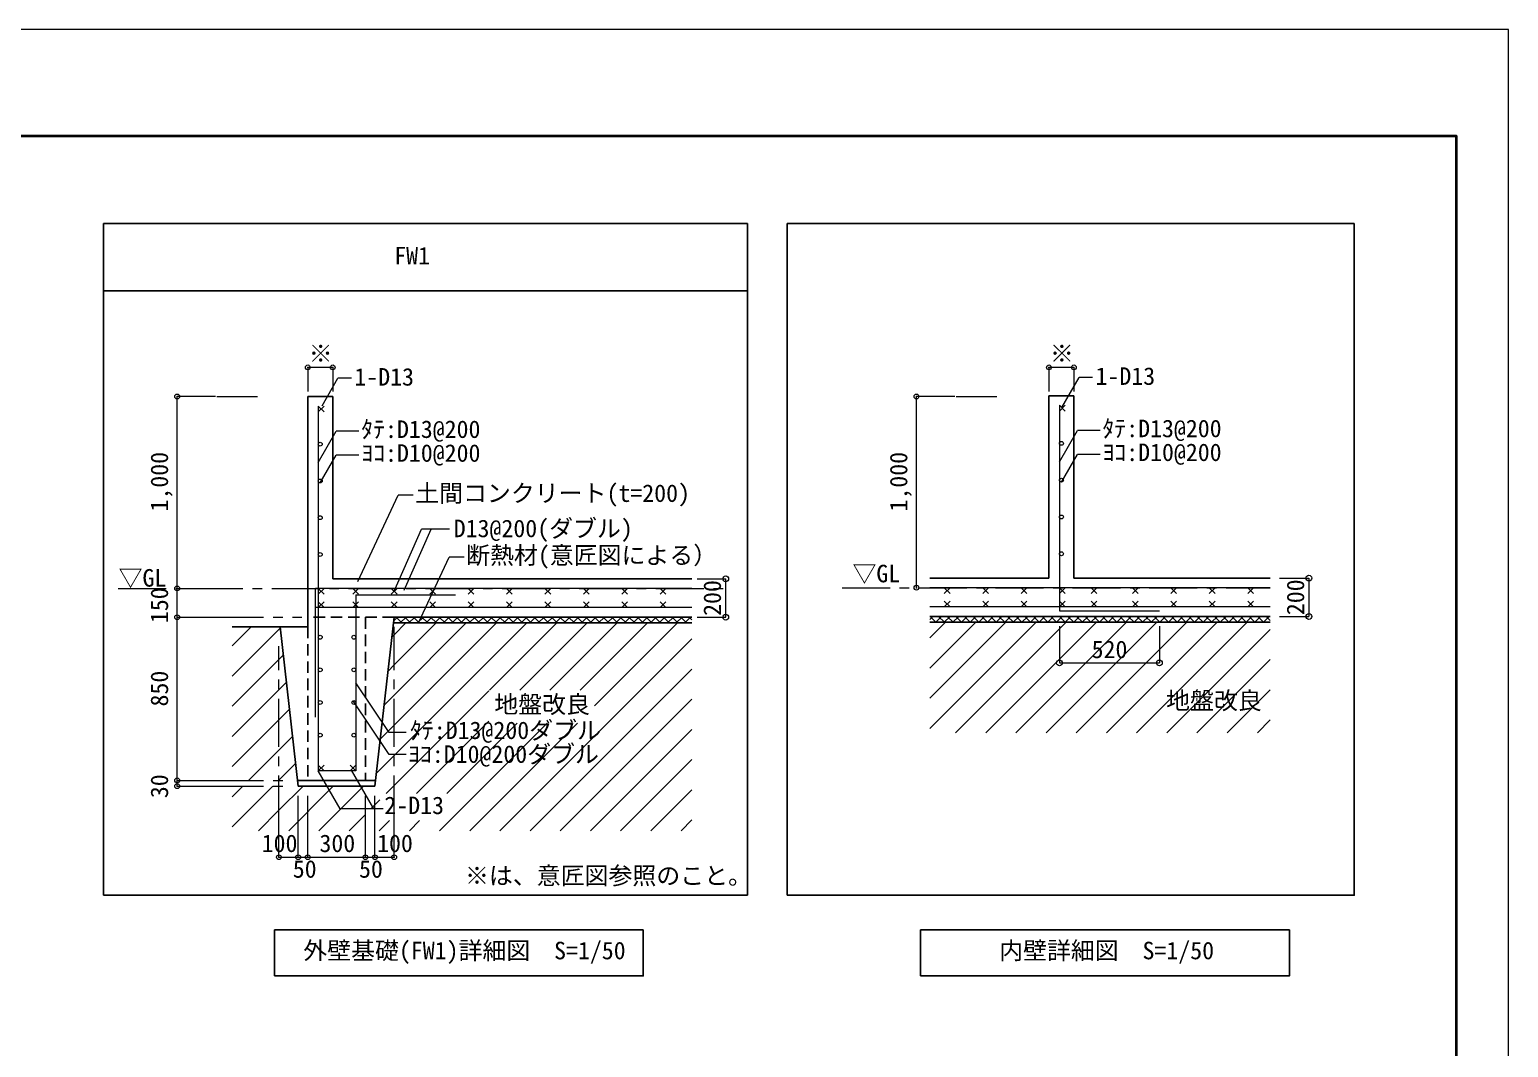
# Model space of a CAD drawing. Units: millimetres on the paper, enlarged 200 times, with parts at 1:50. Extents: x -104640 to 71710, y -46154 to 74864.
# Drawn here: x -51443 to -20640, y -7964 to 13246 of the extents above; entities that cross this region are included whole.
import ezdxf
from ezdxf.enums import TextEntityAlignment as Align

# ---------------------------------------------------------------- set-up
doc = ezdxf.new("R2010")
doc.units = ezdxf.units.MM
doc.header["$LTSCALE"] = 200
doc.header["$PDMODE"] = 32
doc.header["$PDSIZE"] = 100
doc.linetypes.add('CHAIN1', pattern=[8, 5, -1, 1, -1])
doc.linetypes.add('DASHED1', pattern=[1.8, 1.2, -0.6])
for name, color, linetype, lineweight in [('0-0_基準線', 7, 'Continuous', 18), ('1-0_基準線', 3, 'Continuous', 25), ('1-1_躯体', 7, 'Continuous', 18), ('1-5_仕上げ', 7, 'Continuous', 18), ('1-7_寸法', 4, 'Continuous', 9), ('1-8_補助線', 4, 'Continuous', 9), ('1-F_', 4, 'CHAIN1', 9), ('2-2_間仕切り', 1, 'Continuous', 18)]:
    doc.layers.add(name, color=color, linetype=linetype, lineweight=lineweight)
doc.styles.add('ＭＳ ゴシック', font='')
doc.styles.get('ＭＳ ゴシック').set_extended_font_data('MS Gothic')

# ---------------------------------------------------------------- blocks, each defined once
blk = doc.blocks.new('_Small')
at = {"layer": '1-7_寸法', "color": 1, "lineweight": 18}
blk.add_circle((0, 0), 50, dxfattribs=at)

msp = doc.modelspace()

# ---------------------------------------------------------------- linework, layer by layer
at = {"layer": '0-0_基準線', "color": 6, "lineweight": 40}
msp.add_lwpolyline([(-21731.1, -43566.9), (-100931.1, -43566.9), (-100931.1, 11033.1), (-21731.1, 11033.1)], close=True, dxfattribs=at)
at = {"layer": '1-0_基準線'}
for p, q in [((-49904, -4793.5), (-49904, 9203)), ((-36492.7, -4793.5), (-36492.7, 9203)), ((-23850.6, 9203), (-35664.7, 9203)), ((-35664.7, -4793.5), (-35664.7, 9203)), ((-35664.7, -4793.5), (-35664.7, 9203)), ((-36492.7, 7803), (-49904, 7803)), ((-45648.6, 5600.7), (-45128.6, 5600.7)), ((-45648.6, 800.7), (-45648.6, 5600.7)), ((-45128.6, 1800.7), (-45128.6, 5600.7)), ((-30210.7, 5616.2), (-29690.7, 5616.2)), ((-30210.7, 1816.2), (-30210.7, 5616.2)), ((-29690.7, 1816.2), (-29690.7, 5616.2)), ((-37648.6, 1800.7), (-45128.6, 1800.7)), ((-30210.7, 1816.2), (-32691.3, 1816.2)), ((-25601.4, 1816.2), (-29690.7, 1816.2)), ((-44248.6, -2519.3), (-43848.6, 1000.7)), ((-37648.6, 1000.7), (-43848.6, 1000.7)), ((-28410.7, 1016.2), (-32691.3, 1016.2)), ((-25601.4, 1016.2), (-28410.7, 1016.2)), ((-47224.1, 800.7), (-46225.9, 800.7)), ((-45848.6, -2519.3), (-46225.9, 800.7)), ((-46225.9, 800.7), (-45648.6, 800.7)), ((-37648.6, 880.7), (-43862.2, 880.7)), ((-28358.1, 896.2), (-32691.3, 896.2)), ((-25601.4, 896.2), (-28463.4, 896.2)), ((-45862.2, -2399.3), (-44235, -2399.3)), ((-45848.6, -2519.3), (-44248.6, -2519.3)), ((-49904, -4793.5), (-36492.7, -4793.5)), ((-46342.1, -6474.3), (-46342.1, -5514.3)), ((-46342.1, -5514.3), (-38662.1, -5514.3)), ((-32883.5, -6474.3), (-32883.5, -5514.3)), ((-32883.5, -5514.3), (-25203.5, -5514.3))]:
    msp.add_line(p, q, dxfattribs=at)
at = {"layer": '1-0_基準線', "linetype": 'DASHED1'}
for p, q in [((-43848.6, 1000.7), (-45648.6, 1000.7)), ((-44449.1, 1000.7), (-44449.1, -2399.3)), ((-45649.1, 800.7), (-45649.1, -2399.3))]:
    msp.add_line(p, q, dxfattribs=at)
at = {"layer": '1-0_基準線'}
for points in [[(-36492.7, -4793.5), (-36492.7, 9203), (-49904, 9203)], [(-35664.7, -4793.5), (-23850.6, -4793.5), (-23850.6, 9203)], [(-46342.1, -6474.3), (-38662.1, -6474.3), (-38662.1, -5514.3)], [(-32883.5, -6474.3), (-25203.5, -6474.3), (-25203.5, -5514.3)]]:
    msp.add_lwpolyline(points, dxfattribs=at)
at = {"layer": '1-1_躯体'}
for p, q in [((-45308.6, 5280.7), (-45428.6, 5400.7)), ((-45428.6, 5280.7), (-45308.6, 5400.7)), ((-45428.6, 5400.7), (-45428.6, -2199.3)), ((-29870.7, 5296.2), (-29990.7, 5416.2)), ((-29990.7, 5296.2), (-29870.7, 5416.2)), ((-29990.7, 5416.2), (-29990.7, 1134.5)), ((-37648.6, 1600.7), (-45490, 1600.7)), ((-45490, -1079.3), (-45490, 1600.7)), ((-45308.6, 1480.7), (-45428.6, 1600.7)), ((-45428.6, 1480.7), (-45308.6, 1600.7)), ((-44708.6, 1480.7), (-44588.6, 1600.7)), ((-44588.6, 1480.7), (-44708.6, 1600.7)), ((-43908.6, 1480.7), (-43788.6, 1600.7)), ((-43788.6, 1480.7), (-43908.6, 1600.7)), ((-43108.6, 1480.7), (-42988.6, 1600.7)), ((-42988.6, 1480.7), (-43108.6, 1600.7)), ((-42308.6, 1480.7), (-42188.6, 1600.7)), ((-42188.6, 1480.7), (-42308.6, 1600.7)), ((-41508.6, 1480.7), (-41388.6, 1600.7)), ((-41388.6, 1480.7), (-41508.6, 1600.7)), ((-40708.6, 1480.7), (-40588.6, 1600.7)), ((-40588.6, 1480.7), (-40708.6, 1600.7)), ((-39908.6, 1480.7), (-39788.6, 1600.7)), ((-39788.6, 1480.7), (-39908.6, 1600.7)), ((-39108.6, 1480.7), (-38988.6, 1600.7)), ((-38988.6, 1480.7), (-39108.6, 1600.7)), ((-38308.6, 1480.7), (-38188.6, 1600.7)), ((-38188.6, 1480.7), (-38308.6, 1600.7)), ((-25601.4, 1616.2), (-32691.3, 1616.2)), ((-32270.7, 1496.2), (-32390.7, 1616.2)), ((-32390.7, 1496.2), (-32270.7, 1616.2)), ((-31470.7, 1496.2), (-31590.7, 1616.2)), ((-31590.7, 1496.2), (-31470.7, 1616.2)), ((-30670.7, 1496.2), (-30790.7, 1616.2)), ((-30790.7, 1496.2), (-30670.7, 1616.2)), ((-29870.7, 1496.2), (-29990.7, 1616.2)), ((-29990.7, 1496.2), (-29870.7, 1616.2)), ((-29330.7, 1496.2), (-29210.7, 1616.2)), ((-29210.7, 1496.2), (-29330.7, 1616.2)), ((-28470.7, 1496.2), (-28350.7, 1616.2)), ((-28350.7, 1496.2), (-28470.7, 1616.2)), ((-27670.7, 1496.2), (-27550.7, 1616.2)), ((-27550.7, 1496.2), (-27670.7, 1616.2)), ((-26870.7, 1496.2), (-26750.7, 1616.2)), ((-26750.7, 1496.2), (-26870.7, 1616.2)), ((-26070.7, 1496.2), (-25950.7, 1616.2)), ((-25950.7, 1496.2), (-26070.7, 1616.2)), ((-45308.6, 1320.7), (-45428.6, 1200.7)), ((-45428.6, 1320.7), (-45308.6, 1200.7)), ((-44708.6, 1320.7), (-44588.6, 1200.7)), ((-44588.6, 1320.7), (-44708.6, 1200.7)), ((-44648.6, 1464.5), (-44648.6, -2199.3)), ((-44648.6, 1464.5), (-42568.6, 1464.5)), ((-43908.6, 1320.7), (-43788.6, 1200.7)), ((-43788.6, 1320.7), (-43908.6, 1200.7)), ((-43108.6, 1320.7), (-42988.6, 1200.7)), ((-42988.6, 1320.7), (-43108.6, 1200.7)), ((-42308.6, 1320.7), (-42188.6, 1200.7)), ((-42188.6, 1320.7), (-42308.6, 1200.7)), ((-41508.6, 1320.7), (-41388.6, 1200.7)), ((-41388.6, 1320.7), (-41508.6, 1200.7)), ((-40708.6, 1320.7), (-40588.6, 1200.7)), ((-40588.6, 1320.7), (-40708.6, 1200.7)), ((-39908.6, 1320.7), (-39788.6, 1200.7)), ((-39788.6, 1320.7), (-39908.6, 1200.7)), ((-39108.6, 1320.7), (-38988.6, 1200.7)), ((-38988.6, 1320.7), (-39108.6, 1200.7)), ((-38308.6, 1320.7), (-38188.6, 1200.7)), ((-38188.6, 1320.7), (-38308.6, 1200.7)), ((-32270.7, 1336.2), (-32390.7, 1216.2)), ((-32390.7, 1336.2), (-32270.7, 1216.2)), ((-31470.7, 1336.2), (-31590.7, 1216.2)), ((-31590.7, 1336.2), (-31470.7, 1216.2)), ((-30670.7, 1336.2), (-30790.7, 1216.2)), ((-30790.7, 1336.2), (-30670.7, 1216.2)), ((-29870.7, 1336.2), (-29990.7, 1216.2)), ((-29990.7, 1336.2), (-29870.7, 1216.2)), ((-29330.7, 1336.2), (-29210.7, 1216.2)), ((-29210.7, 1336.2), (-29330.7, 1216.2)), ((-28470.7, 1336.2), (-28350.7, 1216.2)), ((-28350.7, 1336.2), (-28470.7, 1216.2)), ((-27670.7, 1336.2), (-27550.7, 1216.2)), ((-27550.7, 1336.2), (-27670.7, 1216.2)), ((-26870.7, 1336.2), (-26750.7, 1216.2)), ((-26750.7, 1336.2), (-26870.7, 1216.2)), ((-26070.7, 1336.2), (-25950.7, 1216.2)), ((-25950.7, 1336.2), (-26070.7, 1216.2)), ((-37648.6, 1200.7), (-45490, 1200.7)), ((-25601.4, 1216.2), (-32691.3, 1216.2)), ((-29990.7, 1134.5), (-27910.7, 1134.5)), ((-45308.6, -2199.3), (-45428.6, -2079.3)), ((-45428.6, -2199.3), (-45308.6, -2079.3)), ((-44648.6, -2199.3), (-44768.6, -2079.3)), ((-44768.6, -2199.3), (-44648.6, -2079.3)), ((-44648.6, -2199.3), (-45428.6, -2199.3))]:
    msp.add_line(p, q, dxfattribs=at)
for points in [[(-43602.2, -1404.2), (-43955.9, -1404.2), (-44648.6, -367.4)], [(-43602.2, -1858.6), (-43955.9, -1858.6), (-44703.5, -739.6)]]:
    msp.add_lwpolyline(points, dxfattribs=at)
for centre in [(-45388.6, 4607.4), (-29950.7, 4622.9), (-45388.6, 3840.7), (-29950.7, 3856.2), (-45388.6, 3074), (-29950.7, 3089.6), (-45388.6, 2307.4), (-29950.7, 2322.9), (-45388.6, 583.3), (-44688.6, 583.3), (-45388.6, -96.7), (-44688.6, -96.7), (-45388.6, -776.7), (-44688.6, -776.7), (-45388.6, -1456.7), (-44688.6, -1456.7)]:
    msp.add_circle(centre, 40, dxfattribs=at)
at = {"layer": '1-5_仕上げ'}
for p, q in [((-45351.9, 5404.7), (-45019.7, 5980.1)), ((-44738.1, 5980.1), (-45019.7, 5980.1)), ((-29943.6, 5369.1), (-29581.8, 5995.6)), ((-29300.2, 5995.6), (-29581.8, 5995.6)), ((-45428.6, 4225.2), (-45053.4, 4875)), ((-44584.8, 4875), (-45053.4, 4875)), ((-29990.7, 4240.7), (-29615.6, 4890.5)), ((-29147, 4890.5), (-29615.6, 4890.5)), ((-45387.3, 3800.4), (-45053.4, 4378.6)), ((-44584.8, 4378.6), (-45053.4, 4378.6)), ((-29949.4, 3815.9), (-29615.6, 4394.2)), ((-29147, 4394.2), (-29615.6, 4394.2)), ((-44604.1, 1746.4), (-43764.9, 3542.2)), ((-43454.8, 3542.2), (-43764.9, 3542.2)), ((-43848.6, 1540.7), (-43279.9, 2835.1)), ((-43637.6, 1563.2), (-43078.5, 2835.1)), ((-42696.5, 2835.1), (-43279.9, 2835.1)), ((-43343.7, 880.7), (-42704.2, 2249.3)), ((-42394, 2249.3), (-42704.2, 2249.3)), ((-45437.5, -2199.1), (-44980.2, -2991)), ((-44743.4, -2188.2), (-44279.8, -2991)), ((-44079, -2991), (-44980.2, -2991))]:
    msp.add_line(p, q, dxfattribs=at)
at = {"layer": '1-7_寸法'}
for p, q in [((-45128.6, 6206.7), (-45648.6, 6206.7)), ((-45648.6, 6206.7), (-45648.6, 5705.3)), ((-45128.6, 6206.7), (-45128.6, 5705.3)), ((-29690.7, 6206.7), (-30210.7, 6206.7)), ((-30210.7, 6206.7), (-30210.7, 5705.3)), ((-29690.7, 6206.7), (-29690.7, 5705.3)), ((-48368.6, 1600.7), (-48368.6, 5600.7)), ((-47568.6, 5600.7), (-48368.6, 5600.7)), ((-32971.1, 1600.7), (-32971.1, 5600.7)), ((-32171.1, 5600.7), (-32971.1, 5600.7)), ((-48368.6, 1600.7), (-47568.6, 1600.7)), ((-48368.6, 1600.7), (-47568.6, 1600.7)), ((-48368.6, 1000.7), (-48368.6, 1600.7)), ((-37539.5, 1800.7), (-36942.4, 1800.7)), ((-36942.4, 1000.7), (-36942.4, 1800.7)), ((-25410.7, 1816.2), (-24794.9, 1816.2)), ((-24794.9, 1816.2), (-24794.9, 1016.2)), ((-48368.6, 1000.7), (-47568.6, 1000.7)), ((-48368.6, -2399.3), (-48368.6, 1000.7)), ((-37539.5, 1000.7), (-36942.4, 1000.7)), ((-25410.7, 1016.2), (-24794.9, 1016.2)), ((-29990.7, 814.5), (-29990.7, 48.9)), ((-27910.7, 814.5), (-27910.7, 48.9)), ((-29990.7, 48.9), (-27910.7, 48.9)), ((-48368.6, -2399.3), (-47568.6, -2399.3)), ((-48368.6, -2519.3), (-48368.6, -2399.3)), ((-48368.6, -2519.3), (-47568.6, -2519.3)), ((-46248.6, -4001.2), (-46248.6, -3299.9)), ((-45848.6, -4001.2), (-45848.6, -3299.9)), ((-45648.6, -4001.2), (-45648.6, -3299.9)), ((-44448.6, -4001.2), (-44448.6, -3299.9)), ((-44448.6, -4001.2), (-44448.6, -3299.9)), ((-44248.6, -4001.2), (-44248.6, -3299.9)), ((-44248.6, -4001.2), (-44248.6, -3299.9)), ((-43848.6, -4001.2), (-43848.6, -3299.9)), ((-46248.6, -4001.2), (-43848.6, -4001.2)), ((-45648.6, -4001.2), (-44448.6, -4001.2))]:
    msp.add_line(p, q, dxfattribs=at)
at = {"layer": '1-7_寸法', "color": 7}
for p in [(-45648.6, 6206.7), (-45128.6, 6206.7), (-30210.7, 6206.7), (-29690.7, 6206.7), (-48368.6, 5600.7), (-32971.1, 5600.7), (-48368.6, 1600.7), (-32971.1, 1616.2), (-48368.6, 1000.7), (-48368.6, -2399.3), (-48368.6, -2519.3), (-44448.6, -4001.2), (-44248.6, -4001.2), (-43848.6, -4001.2)]:
    msp.add_point(p, dxfattribs=at)
at = {"layer": '1-7_寸法'}
for p in [(-46248.6, -4001.2), (-45848.6, -4001.2), (-45648.6, -4001.2), (-44448.6, -4001.2), (-44248.6, -4001.2)]:
    msp.add_point(p, dxfattribs=at)
at = {"layer": '1-8_補助線'}
for p, q in [((-43857.4, 923.3), (-43780.1, 1000.7)), ((-43687.9, 880.7), (-43807.9, 1000.7)), ((-43720.5, 880.7), (-43600.5, 1000.7)), ((-43508.3, 880.7), (-43628.3, 1000.7)), ((-43540.8, 880.7), (-43420.8, 1000.7)), ((-43328.7, 880.7), (-43448.7, 1000.7)), ((-43361.2, 880.7), (-43241.2, 1000.7)), ((-43149.1, 880.7), (-43269.1, 1000.7)), ((-43181.6, 880.7), (-43061.6, 1000.7)), ((-42969.5, 880.7), (-43089.5, 1000.7)), ((-43002, 880.7), (-42882, 1000.7)), ((-42789.9, 880.7), (-42909.9, 1000.7)), ((-42822.4, 880.7), (-42702.4, 1000.7)), ((-42610.3, 880.7), (-42730.3, 1000.7)), ((-42642.8, 880.7), (-42522.8, 1000.7)), ((-42430.7, 880.7), (-42550.7, 1000.7)), ((-42463.2, 880.7), (-42343.2, 1000.7)), ((-42251.1, 880.7), (-42371.1, 1000.7)), ((-42283.6, 880.7), (-42163.6, 1000.7)), ((-42071.5, 880.7), (-42191.5, 1000.7)), ((-42104, 880.7), (-41984, 1000.7)), ((-41891.9, 880.7), (-42011.9, 1000.7)), ((-41924.4, 880.7), (-41804.4, 1000.7)), ((-41712.3, 880.7), (-41832.3, 1000.7)), ((-41744.8, 880.7), (-41624.8, 1000.7)), ((-41532.7, 880.7), (-41652.7, 1000.7)), ((-41565.2, 880.7), (-41445.2, 1000.7)), ((-41353.1, 880.7), (-41473.1, 1000.7)), ((-41385.6, 880.7), (-41265.6, 1000.7)), ((-41173.5, 880.7), (-41293.5, 1000.7)), ((-41206, 880.7), (-41086, 1000.7)), ((-40993.9, 880.7), (-41113.9, 1000.7)), ((-41026.4, 880.7), (-40906.4, 1000.7)), ((-40814.3, 880.7), (-40934.3, 1000.7)), ((-40846.8, 880.7), (-40726.8, 1000.7)), ((-40634.6, 880.7), (-40754.6, 1000.7)), ((-40667.2, 880.7), (-40547.2, 1000.7)), ((-40455, 880.7), (-40575, 1000.7)), ((-40487.6, 880.7), (-40367.6, 1000.7)), ((-40275.4, 880.7), (-40395.4, 1000.7)), ((-40308, 880.7), (-40188, 1000.7)), ((-40095.8, 880.7), (-40215.8, 1000.7)), ((-40128.4, 880.7), (-40008.4, 1000.7)), ((-39916.2, 880.7), (-40036.2, 1000.7)), ((-39948.7, 880.7), (-39828.7, 1000.7)), ((-39736.6, 880.7), (-39856.6, 1000.7)), ((-39769.1, 880.7), (-39649.1, 1000.7)), ((-39557, 880.7), (-39677, 1000.7)), ((-39589.5, 880.7), (-39469.5, 1000.7)), ((-39377.4, 880.7), (-39497.4, 1000.7)), ((-39409.9, 880.7), (-39289.9, 1000.7)), ((-39197.8, 880.7), (-39317.8, 1000.7)), ((-39230.3, 880.7), (-39110.3, 1000.7)), ((-39018.2, 880.7), (-39138.2, 1000.7)), ((-39050.7, 880.7), (-38930.7, 1000.7)), ((-38838.6, 880.7), (-38958.6, 1000.7)), ((-38871.1, 880.7), (-38751.1, 1000.7)), ((-38659, 880.7), (-38779, 1000.7)), ((-38691.5, 880.7), (-38571.5, 1000.7)), ((-38479.4, 880.7), (-38599.4, 1000.7)), ((-38511.9, 880.7), (-38391.9, 1000.7)), ((-38299.8, 880.7), (-38419.8, 1000.7)), ((-38332.3, 880.7), (-38212.3, 1000.7)), ((-38120.2, 880.7), (-38240.2, 1000.7)), ((-38152.7, 880.7), (-38032.7, 1000.7)), ((-37940.6, 880.7), (-38060.6, 1000.7)), ((-37973.1, 880.7), (-37853.1, 1000.7)), ((-37761, 880.7), (-37881, 1000.7)), ((-37793.5, 880.7), (-37673.5, 1000.7)), ((-37648.6, 947.9), (-37701.4, 1000.7)), ((-32691.3, 953.9), (-32629, 1016.2)), ((-32568, 896.2), (-32688, 1016.2)), ((-32569.4, 896.2), (-32449.4, 1016.2)), ((-32388.4, 896.2), (-32508.4, 1016.2)), ((-32389.8, 896.2), (-32269.8, 1016.2)), ((-32208.8, 896.2), (-32328.8, 1016.2)), ((-32210.2, 896.2), (-32090.2, 1016.2)), ((-32029.2, 896.2), (-32149.2, 1016.2)), ((-32030.6, 896.2), (-31910.6, 1016.2)), ((-31849.6, 896.2), (-31969.6, 1016.2)), ((-31851, 896.2), (-31731, 1016.2)), ((-31669.9, 896.2), (-31789.9, 1016.2)), ((-31671.4, 896.2), (-31551.4, 1016.2)), ((-31490.3, 896.2), (-31610.3, 1016.2)), ((-31491.7, 896.2), (-31371.7, 1016.2)), ((-31310.7, 896.2), (-31430.7, 1016.2)), ((-31312.1, 896.2), (-31192.1, 1016.2)), ((-31131.1, 896.2), (-31251.1, 1016.2)), ((-31132.5, 896.2), (-31012.5, 1016.2)), ((-30951.5, 896.2), (-31071.5, 1016.2)), ((-30952.9, 896.2), (-30832.9, 1016.2)), ((-30771.9, 896.2), (-30891.9, 1016.2)), ((-30773.3, 896.2), (-30653.3, 1016.2)), ((-30592.3, 896.2), (-30712.3, 1016.2)), ((-30593.7, 896.2), (-30473.7, 1016.2)), ((-30412.7, 896.2), (-30532.7, 1016.2)), ((-30414.1, 896.2), (-30294.1, 1016.2)), ((-30233.1, 896.2), (-30353.1, 1016.2)), ((-30234.5, 896.2), (-30114.5, 1016.2)), ((-30053.5, 896.2), (-30173.5, 1016.2)), ((-30054.9, 896.2), (-29934.9, 1016.2)), ((-29873.9, 896.2), (-29993.9, 1016.2)), ((-29875.3, 896.2), (-29755.3, 1016.2)), ((-29694.3, 896.2), (-29814.3, 1016.2)), ((-29695.7, 896.2), (-29575.7, 1016.2)), ((-29514.7, 896.2), (-29634.7, 1016.2)), ((-29516.1, 896.2), (-29396.1, 1016.2)), ((-29335.1, 896.2), (-29455.1, 1016.2)), ((-29336.5, 896.2), (-29216.5, 1016.2)), ((-29155.5, 896.2), (-29275.5, 1016.2)), ((-29156.9, 896.2), (-29036.9, 1016.2)), ((-28975.9, 896.2), (-29095.9, 1016.2)), ((-28977.3, 896.2), (-28857.3, 1016.2)), ((-28796.3, 896.2), (-28916.3, 1016.2)), ((-28797.7, 896.2), (-28677.7, 1016.2)), ((-28616.7, 896.2), (-28736.7, 1016.2)), ((-28618.1, 896.2), (-28498.1, 1016.2)), ((-28437.1, 896.2), (-28557.1, 1016.2)), ((-28438.5, 896.2), (-28318.5, 1016.2)), ((-28257.4, 896.2), (-28377.4, 1016.2)), ((-28258.9, 896.2), (-28138.9, 1016.2)), ((-28077.8, 896.2), (-28197.8, 1016.2)), ((-28079.3, 896.2), (-27959.3, 1016.2)), ((-27898.2, 896.2), (-28018.2, 1016.2)), ((-27899.6, 896.2), (-27779.6, 1016.2)), ((-27718.6, 896.2), (-27838.6, 1016.2)), ((-27720, 896.2), (-27600, 1016.2)), ((-27539, 896.2), (-27659, 1016.2)), ((-27540.4, 896.2), (-27420.4, 1016.2)), ((-27359.4, 896.2), (-27479.4, 1016.2)), ((-27360.8, 896.2), (-27240.8, 1016.2)), ((-27179.8, 896.2), (-27299.8, 1016.2)), ((-27181.2, 896.2), (-27061.2, 1016.2)), ((-27000.2, 896.2), (-27120.2, 1016.2)), ((-27001.6, 896.2), (-26881.6, 1016.2)), ((-26820.6, 896.2), (-26940.6, 1016.2)), ((-26822, 896.2), (-26702, 1016.2)), ((-26641, 896.2), (-26761, 1016.2)), ((-26642.4, 896.2), (-26522.4, 1016.2)), ((-26461.4, 896.2), (-26581.4, 1016.2)), ((-26462.8, 896.2), (-26342.8, 1016.2)), ((-26281.8, 896.2), (-26401.8, 1016.2)), ((-26283.2, 896.2), (-26163.2, 1016.2)), ((-26102.2, 896.2), (-26222.2, 1016.2)), ((-26103.6, 896.2), (-25983.6, 1016.2)), ((-25922.6, 896.2), (-26042.6, 1016.2)), ((-25924, 896.2), (-25804, 1016.2)), ((-25743, 896.2), (-25863, 1016.2)), ((-25744.4, 896.2), (-25624.4, 1016.2)), ((-25601.4, 934.3), (-25683.4, 1016.2)), ((-47224.1, 403.1), (-46826.5, 800.7)), ((-47224.1, -225.5), (-46223, 775.6)), ((-43895.4, 588.7), (-43848.6, 635.5)), ((-43848.6, 635.5), (-43603.4, 880.7)), ((-43848.6, 6.9), (-42974.8, 880.7)), ((-43848.6, -621.7), (-42346.2, 880.7)), ((-43848.6, -1250.3), (-41717.6, 880.7)), ((-43848.6, -1879), (-41089, 880.7)), ((-41860.9, -519.9), (-40460.3, 880.7)), ((-41232.3, -519.9), (-39831.7, 880.7)), ((-40603.7, -519.9), (-39203.1, 880.7)), ((-39975.1, -519.9), (-38574.5, 880.7)), ((-39673.1, -846.6), (-37945.9, 880.7)), ((-32691.3, 570.3), (-32365.4, 896.2)), ((-32691.3, -58.3), (-31736.8, 896.2)), ((-32691.3, -686.9), (-31108.2, 896.2)), ((-32691.3, -1315.5), (-30479.5, 896.2)), ((-32155.9, -1408.7), (-29850.9, 896.2)), ((-31527.3, -1408.7), (-29222.3, 896.2)), ((-30898.7, -1408.7), (-28593.7, 896.2)), ((-30270, -1408.7), (-27965.1, 896.2)), ((-29641.4, -1408.7), (-27336.5, 896.2)), ((-29012.8, -1408.7), (-26707.8, 896.2)), ((-28384.2, -1408.7), (-26079.2, 896.2)), ((-27755.6, -1408.7), (-25601.4, 745.4)), ((-41645.7, -3447.7), (-37648.6, 549.3)), ((-47224.1, -854.1), (-46158.9, 211.1)), ((-43976, -120.5), (-43848.6, 6.9)), ((-27127, -1408.7), (-25601.4, 116.8)), ((-41017.1, -3447.7), (-37648.6, -79.3)), ((-47224.1, -1482.7), (-46094.7, -353.4)), ((-43848.6, -2507.6), (-41877, -535.9)), ((-26498.3, -1408.7), (-25601.4, -511.8)), ((-47224.1, -2111.3), (-46030.6, -917.9)), ((-44056.6, -829.7), (-43848.6, -621.7)), ((-40388.4, -3447.7), (-37648.6, -707.9)), ((-43383.4, -2671), (-41877, -1164.5)), ((-42902.9, -3447.7), (-40660.8, -1205.6)), ((-42754.7, -2671), (-41289.4, -1205.6)), ((-42274.3, -3447.7), (-40032.2, -1205.6)), ((-25869.7, -1408.7), (-25601.4, -1140.4)), ((-46883.4, -2399.3), (-45966.5, -1482.3)), ((-44137.2, -1538.9), (-43848.6, -1250.3)), ((-39759.8, -3447.7), (-37648.6, -1336.5)), ((-46254.8, -2399.3), (-45902.3, -2046.8)), ((-44217.8, -2248.1), (-43848.6, -1879)), ((-39131.2, -3447.7), (-37648.6, -1965.1)), ((-47224.1, -2740), (-47003.4, -2519.3)), ((-47224.1, -3368.6), (-46374.8, -2519.3)), ((-46248.6, -3021.7), (-45746.2, -2519.3)), ((-46046, -3447.7), (-45203.2, -2604.9)), ((-45203.2, -2604.9), (-45117.6, -2519.3)), ((-44960.7, -2991), (-44529, -2559.4)), ((-44529, -2559.4), (-44489, -2519.3)), ((-44012, -2671), (-43848.6, -2507.6)), ((-38502.6, -3447.7), (-37648.6, -2593.8)), ((-46674.6, -3447.7), (-46248.6, -3021.7)), ((-45417.4, -3447.7), (-44960.7, -2991)), ((-44332.1, -2991), (-44298.9, -2957.9)), ((-44298.9, -2957.9), (-44147, -2806)), ((-44788.8, -3447.7), (-44448.6, -3107.6)), ((-44160.1, -3447.7), (-43947.6, -3235.2)), ((-43531.5, -3447.7), (-43319, -3235.2)), ((-37874, -3447.7), (-37648.6, -3222.4))]:
    msp.add_line(p, q, dxfattribs=at)
at = {"layer": '1-F_'}
for p, q in [((-47542.4, 5600.7), (-46692.6, 5600.7)), ((-32144.8, 5600.7), (-31295.1, 5600.7)), ((-49598, 1600.7), (-36941.6, 1600.7)), ((-34520.8, 1616.2), (-25601.4, 1616.2)), ((-47568.6, 1000.7), (-45774.4, 1000.7)), ((-43848.6, -3299.9), (-43848.6, 800.7)), ((-46248.6, -3299.9), (-46248.6, 400.3)), ((-47568.6, -2399.3), (-45989, -2399.3)), ((-47568.6, -2519.3), (-45992.8, -2519.3)), ((-45848.6, -3299.9), (-45848.6, -2719.3)), ((-45648.6, -3299.9), (-45648.6, -2719.3)), ((-44448.6, -3299.9), (-44448.6, -2719.3)), ((-44248.6, -3299.9), (-44248.6, -2719.3))]:
    msp.add_line(p, q, dxfattribs=at)
at = {"layer": '2-2_間仕切り'}
msp.add_lwpolyline([(-104640.3, 13245.8), (-104640.3, -46154.2), (-20640.3, -46154.2), (-20640.3, 13245.8)], close=True, dxfattribs=at)

# ---------------------------------------------------------------- block references
at = {"layer": '1-7_寸法', "xscale": 1.2, "yscale": 1.2}
for p, rotation in [((-36942.4, 1800.7), 90), ((-24794.9, 1816.2), 90), ((-36942.4, 1000.7), 270), ((-24794.9, 1016.2), 270), ((-29990.7, 48.9), 180)]:
    msp.add_blockref('_Small', p, dxfattribs=dict(at, rotation=rotation))
msp.add_blockref('_Small', (-27910.7, 48.9), dxfattribs=at)

# ---------------------------------------------------------------- texts
at = {"layer": '1-5_仕上げ', "style": 'ＭＳ ゴシック'}
for s, p in [('FW1', (-43847.8, 8242.5)), ('1-D13', (-44678.1, 5717.4)), ('1-D13', (-29240.3, 5732.9)), ('ﾀﾃ:D13@200', (-44536.8, 4626.4)), ('ﾀﾃ:D13@200', (-29099, 4641.9)), ('ﾖｺ:D10@200', (-44536.8, 4130)), ('ﾖｺ:D10@200', (-29099, 4145.5)), ('土間コンクリート(t=200)', (-43410.3, 3293.5)), ('D13@200(ダブル)', (-42608.1, 2559)), ('断熱材(意匠図による）', (-42349.6, 2000.6)), ('▽GL', (-49589.1, 1528.7)), ('▽GL', (-34302.4, 1618.9)), ('地盤改良', (-41762.7, -1107.6)), ('地盤改良', (-27770.2, -1027.6)), ('ﾀﾃ:D13@200ダブル', (-43521.7, -1647.4)), ('ﾖｺ:D10@200ダブル', (-43563.2, -2143.8)), ('2-D13', (-44053, -3211.4)), ('※は、意匠図参照のこと。', (-42372.7, -4676.1)), ('外壁基礎(FW1)詳細図  S=1/50', (-45742.1, -6236.9)), ('内壁詳細図  S=1/50', (-31248, -6236.9))]:
    msp.add_text(s, height=365.1, dxfattribs=at).set_placement(p, align=Align.BOTTOM_LEFT)
at = {"layer": '1-7_寸法', "color": 7, "style": 'ＭＳ ゴシック'}
for s, p in [('※', (-45628.6, 6204.1)), ('※', (-30190.7, 6204.1)), ('520', (-29322.2, 38.6)), ('100', (-46608.5, -4002.6)), ('300', (-45405.2, -4002.6)), ('100', (-44204.3, -4002.6)), ('50', (-45960.5, -4537.2)), ('50', (-44580.6, -4537.2))]:
    msp.add_text(s, height=365.1, dxfattribs=at).set_placement(p, align=Align.BOTTOM_LEFT)
for s, p in [('1,000', (-48448.3, 3203)), ('1,000', (-33050.8, 3203)), ('150', (-48448.3, 877.6)), ('200', (-36932.1, 1028.3)), ('200', (-24784.5, 1043.8)), ('850', (-48448.3, -859.3)), ('30', (-48448.3, -2770))]:
    msp.add_text(s, height=365.1, rotation=90, dxfattribs=at).set_placement(p, align=Align.BOTTOM_LEFT)

doc.saveas('drawing.dxf')
